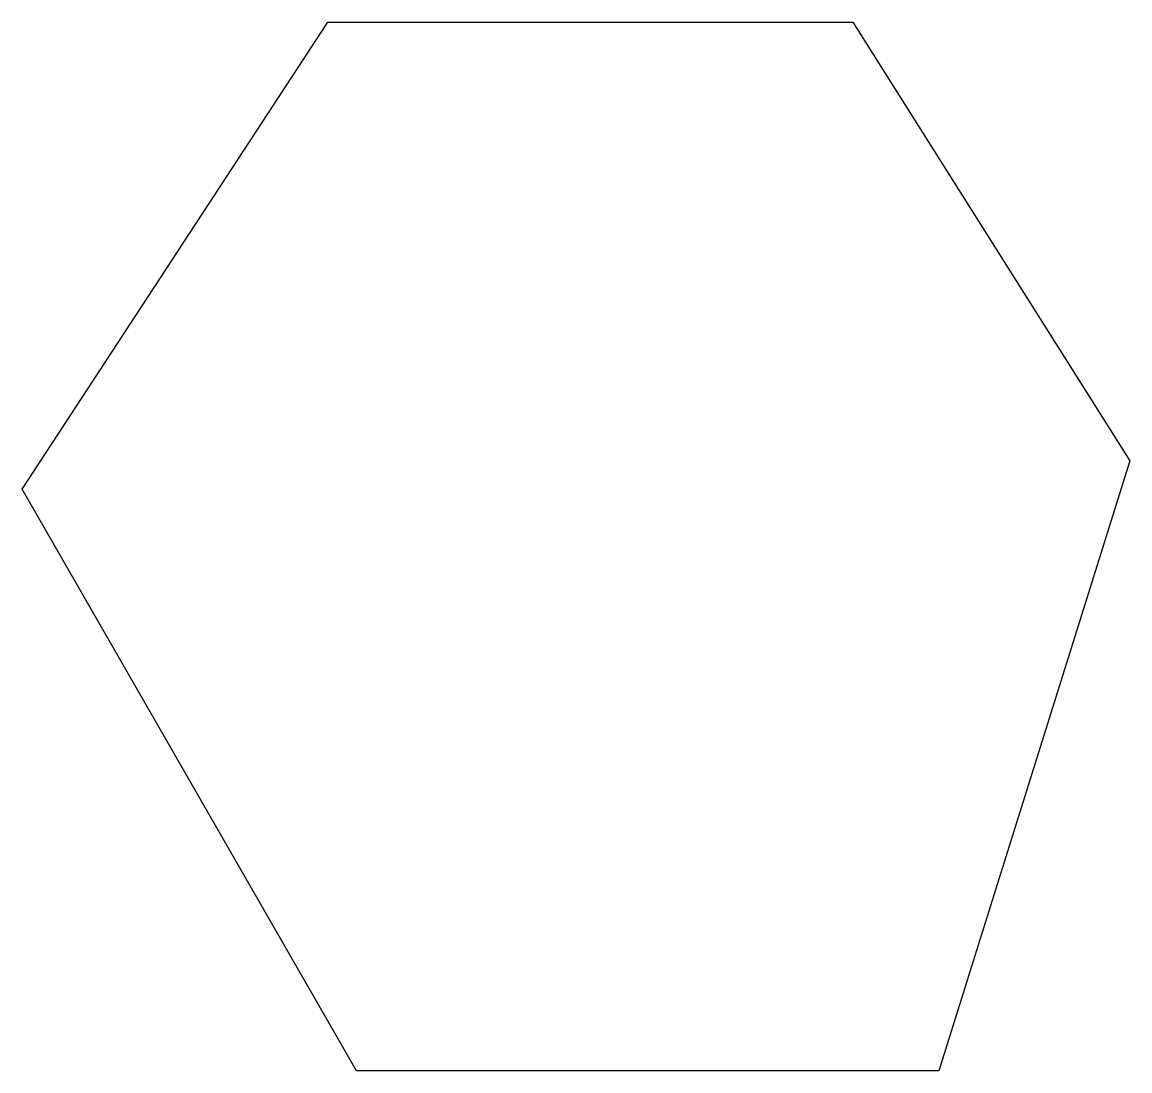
# Model space of a CAD drawing. Header units: millimetres. Extents: x 78088 to 129109, y 15218 to 63537.
import ezdxf

# ---------------------------------------------------------------- set-up
doc = ezdxf.new("R2010")
doc.units = ezdxf.units.MM

msp = doc.modelspace()

# ---------------------------------------------------------------- linework, layer by layer
msp.add_lwpolyline([(78088, 42013), (92163, 63537), (116354, 63537), (129109, 43331), (120313, 15218), (93483, 15218), (78088, 42013)])

doc.saveas('drawing.dxf')
